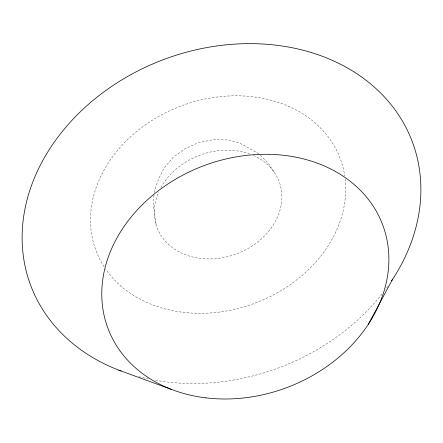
<?xml version="1.0" encoding="UTF-8"?>
<svg xmlns="http://www.w3.org/2000/svg" width="443" height="443" viewBox="0 0 443 443"><rect width="100%" height="100%" fill="white"/><g stroke="black" fill="none" stroke-linecap="round" stroke-linejoin="round"><path stroke-width="0.33" stroke-dasharray="2.21 1.66" d="M154.092 195.186L152.951 201.715L156.174 225.011M154.546 192.572L155.343 188.004L158.184 180.057L163.943 168.207L172.931 157.603L184.532 148.97L197.96 142.901L212.291 139.805L226.556 139.894L239.779 143.161L258.933 153.787M260.368 155.255L268.491 163.55L273.924 171.762M104.122 266.719A130.48 105.29 -20.7 0 1 181.071 105.993A130.48 105.29 -20.7 0 1 344.748 176.148M345.103 178.856A130.48 105.29 -20.7 0 1 255.14 303.123A130.48 105.29 -20.7 0 1 105.65 269.023M253.546 155.526A65.237 52.645 -20.7 0 1 273.536 224.518A65.237 52.645 -20.7 0 1 190.551 256.442A65.237 52.645 -20.7 0 1 158.727 192.002M160.887 187.622A65.237 52.645 -20.7 0 1 249.752 154.003M387.78 286.35A203.874 164.519 -20.7 0 1 385.371 289.633M382.038 293.975A203.874 164.519 -20.7 0 1 154.723 380.133M148.593 378.937A203.874 164.519 -20.7 0 1 137.873 376.367"/><path stroke-width="0.66" d="M368.332 324.276L392.326 279.721M118.685 370.104L171.308 389.353M121.155 371.04A203.874 164.519 -20.7 0 1 49.932 148.555A203.874 164.519 -20.7 0 1 324.304 57.031A203.874 164.519 -20.7 0 1 391.595 280.829M205.663 397.836A146.788 118.453 -20.7 0 0 384.651 230.631A146.788 118.453 -20.7 0 0 145.686 201.471A146.788 118.453 -20.7 0 0 205.663 397.836"/></g></svg>
